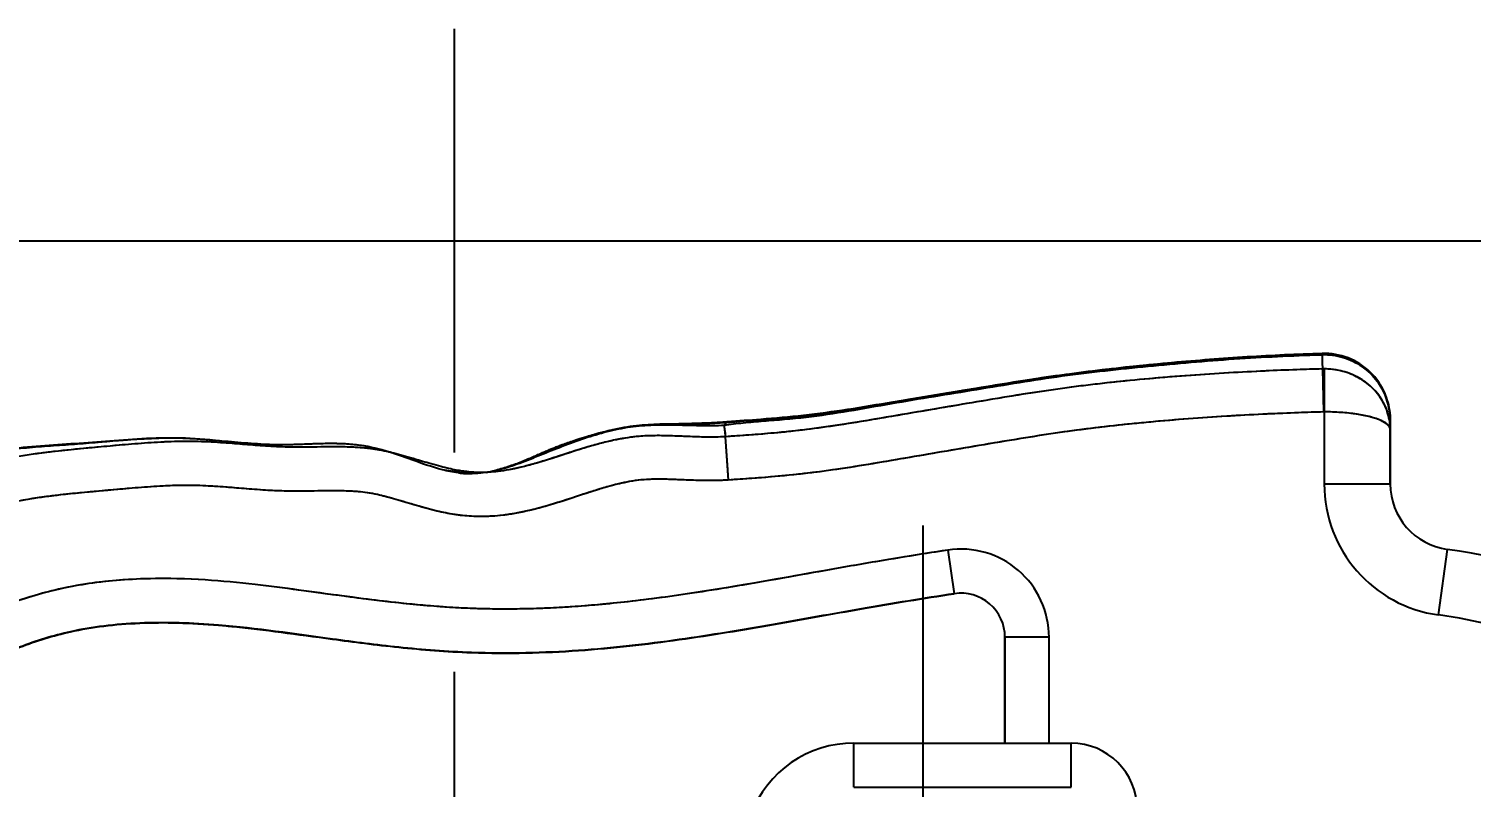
# Model space of a CAD drawing. Header units: millimetres. Extents: x 23075 to 24509, y -21593 to -20579.
# Drawn here: x 23803.21 to 23809.8, y -20847.38 to -20843.92 of the extents above; entities that cross this region are included whole.
import ezdxf

# ---------------------------------------------------------------- set-up
doc = ezdxf.new("R2010")
doc.units = ezdxf.units.MM
doc.header["$LTSCALE"] = 8
doc.linetypes.add('CENTER', pattern=[2, 1.25, -0.25, 0.25, -0.25])
doc.linetypes.add('CENTER2', pattern=[1.125, 0.75, -0.125, 0.125, -0.125])
doc.layers.get('DEFPOINTS').update_dxf_attribs({"color": 6})
for name, color, linetype in [('Cav-cor', 30, 'Continuous'), ('CL', 1, 'Continuous'), ('PIN', 5, 'Continuous'), ('PRODUCT', 1, 'Continuous')]:
    doc.layers.add(name, color=color, linetype=linetype)
doc.layers.add('dim', color=3, linetype='Continuous', lineweight=15)
doc.styles.get("Standard").update_dxf_attribs({"font": 'txt.shx', "width": 0.8, "bigfont": 'chineset.shx'})
doc.dimstyles.new('ISO-25', dxfattribs={"dimtxt": 5, "dimasz": 4, "dimexe": 0.3, "dimexo": 0.3, "dimtad": 0, "dimzin": 1, "dimdsep": 46, "dimtxsty": 'Standard', "dimcen": 0, "dimclrd": 3, "dimclre": 3, "dimclrt": 3, "dimazin": 0, "dimtfac": 1, "dimtofl": 0, "dimtmove": 0, "dimatfit": 0, "dimfxl": 0, "dimarcsym": 0})

# ---------------------------------------------------------------- blocks, each defined once
blk = doc.blocks.new('*D28255')
at = {"layer": 'DEFPOINTS', "color": 0}
for p in [(23757.15648846595, -20844.88509568168), (23853.68200618255, -20996.88509568169), (23904.15648846595, -20996.88509568169)]:
    blk.add_point(p, dxfattribs=at)
at = {"layer": 'dim', "color": 3, "lineweight": -2}
for p, q in [((23757.45648846595, -20844.88509568168), (23904.45648846595, -20844.88509568168)), ((23904.15648846595, -20848.88509568168), (23904.15648846595, -20911.59342901501)), ((23904.15648846595, -20992.88509568169), (23904.15648846595, -20930.17676234835)), ((23853.98200618255, -20996.88509568169), (23904.45648846595, -20996.88509568169))]:
    blk.add_line(p, q, dxfattribs=at)
at = {"layer": 'dim', "color": 3}
for points in [[(23904.82315513262, -20848.88509568168), (23903.48982179928, -20848.88509568168), (23904.15648846595, -20844.88509568168)], [(23903.48982179928, -20992.88509568169), (23904.82315513262, -20992.88509568169), (23904.15648846595, -20996.88509568169)]]:
    blk.add_solid(points, dxfattribs=at)
at = {"layer": 'dim', "color": 3, "insert": (23904.15648846595, -20920.88509568168), "char_height": 5, "attachment_point": 5, "rotation": 90}
blk.add_mtext('152.00', dxfattribs=at)

msp = doc.modelspace()

# ---------------------------------------------------------------- linework, layer by layer
at = {"layer": 'Cav-cor', "color": 241}
for p, q in [((23809.12623846595, -20845.66602797629), (23809.12623846595, -20845.99437940308)), ((23809.42773846595, -20845.99437940308), (23809.42773846595, -20845.70115986538)), ((23806.39261334275, -20845.77918682729), (23806.40132923505, -20845.90802964339)), ((23804.98028013295, -20845.89130578958), (23804.90495041025, -20845.86471461129)), ((23805.22118708605, -20845.94780350569), (23805.11119004195, -20845.93228844468)), ((23806.40132923505, -20845.90802964339), (23806.40598737435, -20845.97685524238)), ((23805.23750353215, -20845.94769932219), (23805.22118708605, -20845.94780350569)), ((23809.12623846595, -20845.99437940308), (23809.42773846595, -20845.99437940259)), ((23807.40748429595, -20846.29653938679), (23807.43773638095, -20846.49524975728)), ((23809.64806538905, -20846.59189085199), (23809.68865192735, -20846.29313512749)), ((23807.86998846595, -20846.69396012778), (23807.66898846595, -20846.69396012778)), ((23807.66898846595, -20846.69396012778), (23807.66898846595, -20847.17659568169)), ((23807.86998846595, -20847.17659568169), (23807.86998846595, -20846.69396012778)), ((23806.97966292755, -20847.17659568169), (23807.97048846595, -20847.17659568169)), ((23806.97966292755, -20847.37759568169), (23806.97966292755, -20847.17659568169)), ((23807.97048846595, -20847.37759568169), (23807.97048846565, -20847.17659568169)), ((23806.97966292755, -20847.37759568169), (23807.97048846595, -20847.37759568169))]:
    msp.add_line(p, q, dxfattribs=at)
for centre, radius, start, end in [((23809.12622215465, -20845.70116581178), 0.3015178823, 0.03988440089679556, 91.84687823456467), ((23809.12649072595, -20845.70611398548), 0.3012694746, 0.06078011266391748, 91.88556866938212), ((23803.93654010005, -20847.77432304119), 1.9735854736, 87.23156885426255, 90.79798851676058), ((23805.93335210175, -20872.13342813679), 26.4162284149, 94.91929152670353, 95.2793336845027), ((23804.60318267175, -20846.72191136458), 0.9114806862, 86.53951877279272, 87.60736150286195), ((23804.62500626055, -20846.56783400349), 0.7556540291, 76.1635707137915, 77.02991738899625), ((23805.21277643075, -20845.40524827459), 0.5437322928, 279.3497081455288, 282.4046342501169), ((23805.23519047575, -20845.46162616399), 0.4861357105, 262.7689075445103, 266.4993432869037), ((23805.23159694875, -20845.52053658368), 0.4271157912, 266.4979686584945, 270.7922526282492), ((23809.72923846595, -20845.99437940308), 0.6029985631, 180, 262.2636199602435), ((23809.72923846595, -20845.99437940308), 0.3015, 180, 262.2636199603054), ((23807.46798846595, -20846.69396012778), 0.402, 0, 98.65164811312036), ((23809.37748846595, -20848.58359568168), 2.3115, 272.4919063689907, 82.2636199600616), ((23807.46798846595, -20846.69396012778), 0.201, 0, 98.65636040695563), ((23809.37748846595, -20848.58359568168), 2.0099999509, 272.4919063689341, 82.26361996003702), ((23806.97966292755, -20847.67909568169), 0.5025, 90, 159.3326835065014), ((23807.97048846595, -20847.47809568169), 0.3015, 0, 90)]:
    msp.add_arc(centre, radius, start, end, dxfattribs=at)
for points, knots in [([(23809.11650476095, -20845.39980712449), (23809.00222692945, -20845.40350389739), (23808.77372757235, -20845.41355037238), (23808.43173213995, -20845.44051077888), (23808.09042289615, -20845.47508734449), (23807.80723109775, -20845.51447742929), (23807.58158202605, -20845.55155184669), (23807.41235701305, -20845.57944461529), (23807.24316197955, -20845.60753104799), (23807.07424182015, -20845.63721333359), (23806.90527646215, -20845.66664297869), (23806.67847129135, -20845.69681337469), (23806.50698913935, -20845.70501580479), (23806.39318711055, -20845.71608080748)], [0, 0, 0, 0, 0.125000187, 0.2499994095, 0.375000955, 0.49999792, 0.5624990952000001, 0.6249999361, 0.6875008965, 0.7500016454999999, 0.812502385, 0.8749986314, 1, 1, 1, 1]), ([(23809.11649075075, -20845.39980772539), (23809.11640458715, -20845.39997849048), (23809.11627110945, -20845.40175845069), (23809.11644335225, -20845.40345424409), (23809.11657726145, -20845.40498949178)], [0, 0, 0, 0, 0.1104118512, 1, 1, 1, 1]), ([(23809.11657732585, -20845.40498948979), (23809.11718699145, -20845.41266460229), (23809.11620663575, -20845.43439954149), (23809.11754062235, -20845.45605343168), (23809.11802440725, -20845.47003356229)], [0, 0, 0, 0, 0.3550057197, 1, 1, 1, 1]), ([(23809.11802440725, -20845.47003356229), (23808.88931888995, -20845.47618096838), (23808.54636982535, -20845.49354114419), (23808.14765845035, -20845.53100639598), (23807.92062414845, -20845.55964349889), (23807.69438322915, -20845.59395401939), (23807.41237809415, -20845.64183481969), (23807.07422583755, -20845.70022135009), (23806.73519920035, -20845.75501718929), (23806.50680433105, -20845.77174589008), (23806.39265053215, -20845.77918592068)], [0, 0, 0, 0, 0.2499851457, 0.3749857872, 0.4374888984, 0.499992636, 0.6250001123, 0.750008322, 0.8750053123999999, 1, 1, 1, 1]), ([(23809.11744532435, -20845.47004928789), (23809.11836858305, -20845.47854073609), (23809.11940834145, -20845.50204116479), (23809.12241960055, -20845.56735080099), (23809.12439634225, -20845.62418372989), (23809.12613763705, -20845.66604288539)], [0, 0, 0, 0, 0.1306082322, 0.3593767788, 1, 1, 1, 1]), ([(23809.41721218925, -20845.67441438818), (23809.40857941805, -20845.64494851369), (23809.37992592065, -20845.58773647249), (23809.30977561765, -20845.52052699649), (23809.21920815705, -20845.47781350659), (23809.15177058275, -20845.46926629648), (23809.11802641135, -20845.47009292139)], [0, 0, 0, 0, 0.2376449842, 0.4836003642, 0.7387498537999999, 1, 1, 1, 1]), ([(23809.12623846595, -20845.66602797629), (23808.89795023245, -20845.67236670458), (23808.55563605885, -20845.69023885499), (23808.15772773505, -20845.72859307479), (23807.93119414785, -20845.75790925918), (23807.70546255825, -20845.79282716849), (23807.48035355665, -20845.83148310659), (23807.25518348815, -20845.86980540779), (23807.03015743395, -20845.90872753449), (23806.74790183125, -20845.95293059859), (23806.51992223675, -20845.96919509298), (23806.40598737425, -20845.97685524238)], [0, 0, 0, 0, 0.2499853073, 0.3749879421, 0.4374910125, 0.4999945246, 0.6250014993, 0.6875050012, 0.7500085786, 0.8750030014, 1, 1, 1, 1]), ([(23809.38613730005, -20845.70595902939), (23809.37096915435, -20845.69897817519), (23809.33481001665, -20845.68737660058), (23809.24829722665, -20845.67038013159), (23809.17659892475, -20845.66606669468), (23809.12623846595, -20845.66607571019)], [0, 0, 0, 0, 0.1895032539, 0.4284475365, 1, 1, 1, 1]), ([(23806.38671332555, -20845.72637221669), (23806.38611485685, -20845.73362759119), (23806.39042683775, -20845.75120573008), (23806.39169300695, -20845.76879459029), (23806.39265054485, -20845.77918605849)], [0, 0, 0, 0, 0.4109402701, 1, 1, 1, 1]), ([(23809.42773846595, -20845.74747458098), (23809.42772536485, -20845.74370513039), (23809.42486503355, -20845.73289457858), (23809.40962644955, -20845.71807979319), (23809.39498766165, -20845.71003224208), (23809.38613730005, -20845.70595902939)], [0, 0, 0, 0, 0.1841648969, 0.5240021846, 1, 1, 1, 1]), ([(23803.58273250015, -20845.79925465898), (23803.53003443645, -20845.80337203338), (23803.42460875495, -20845.81124972699), (23803.26637208735, -20845.82157096599), (23803.10837085965, -20845.83588915119), (23802.95183661665, -20845.86248966429), (23802.79776494145, -20845.90010259689), (23802.64361997795, -20845.93746575799), (23802.48855681405, -20845.97035551379), (23802.38654448125, -20845.99984076678), (23802.33754662465, -20846.01975389999)], [0, 0, 0, 0, 0.1249913423, 0.2499777559, 0.3749921334, 0.4999524099, 0.6249711314999999, 0.749950178, 0.8749352212, 1, 1, 1, 1]), ([(23804.64123451455, -20845.81122530529), (23804.58174700465, -20845.80873807339), (23804.46267432005, -20845.81531404279), (23804.28387668475, -20845.81831392919), (23804.10599011535, -20845.80024314169), (23803.98740547265, -20845.78896752078), (23803.92791625825, -20845.78654707559)], [0, 0, 0, 0, 0.2500037332, 0.4999955576, 0.7500006734, 1, 1, 1, 1]), ([(23806.22200558325, -20845.77845321249), (23806.15218308115, -20845.77551475989), (23806.04698535145, -20845.76986527709), (23805.90805308605, -20845.78845120519), (23805.77209814525, -20845.82148477849), (23805.60678645595, -20845.87743967058), (23805.47259366575, -20845.91789739349), (23805.40390824485, -20845.93028590789)], [0, 0, 0, 0, 0.2501073006, 0.375154901, 0.5001968667, 0.7502169236, 1, 1, 1, 1]), ([(23803.50275719565, -20845.82925865609), (23803.45147476775, -20845.83393320539), (23803.34896270555, -20845.84372908099), (23803.19567086545, -20845.86325168809), (23803.04394576765, -20845.89273132589), (23802.89387862715, -20845.92942599349), (23802.74409749375, -20845.96726365509), (23802.59371952605, -20846.00252272369), (23802.44561251815, -20846.04694565539), (23802.35210667425, -20846.09174708679), (23802.30844623565, -20846.11896604788)], [0, 0, 0, 0, 0.1250313067, 0.2500352167, 0.3750295243, 0.5000601842, 0.6251028876, 0.7501251401000001, 0.8750779674, 1, 1, 1, 1]), ([(23804.81359690585, -20846.04532667349), (23804.78534198545, -20846.03880589348), (23804.72792299805, -20846.02928963089), (23804.61184961975, -20846.02437448929), (23804.49583007885, -20846.02816964648), (23804.37975205355, -20846.02770133678), (23804.26379184925, -20846.02211335608), (23804.11933948545, -20846.00913978428), (23803.94542479435, -20845.99813266918), (23803.77130719905, -20846.00624496429), (23803.59795640415, -20846.02181067989), (23803.42454999795, -20846.03709869628), (23803.25145897745, -20846.05625433299), (23803.08014374555, -20846.08810130199), (23802.91126066175, -20846.13031029688), (23802.74208523125, -20846.17165320209), (23802.57310179515, -20846.21176102019), (23802.43599506305, -20846.26459418019), (23802.34291617815, -20846.33476895059), (23802.28100087285, -20846.39615613339), (23802.22624051615, -20846.46405029999), (23802.19501926325, -20846.51304722829), (23802.17998387985, -20846.53785620458)], [0, 0, 0, 0, 0.0312387992, 0.0624900205, 0.125002469, 0.1562589292, 0.1875151624, 0.2500286255, 0.3125298876, 0.3750319472, 0.4375450654, 0.5000590940999999, 0.5625688975, 0.6250714727000001, 0.6875841937999999, 0.7500978005, 0.8126069639, 0.8749959808, 0.9062471349, 0.9374954940000001, 0.9687484426999999, 1, 1, 1, 1]), ([(23806.40598737425, -20845.97685524238), (23806.34572710835, -20845.98093596968), (23806.25488819365, -20845.97883044918), (23806.13427742915, -20845.97326710209), (23806.04355734725, -20845.97196880529), (23805.95325095545, -20845.98229502489), (23805.83568427355, -20846.01106582989), (23805.63608374475, -20846.07858152889), (23805.40190995035, -20846.14958408439), (23805.15816589435, -20846.14130168179), (23805.04109791455, -20846.11001620709), (23804.98313718995, -20846.09311456249)], [0, 0, 0, 0, 0.1250930972, 0.1876604667, 0.250224352, 0.312754918, 0.375309197, 0.5004326069, 0.750077652, 0.8749556195, 1, 1, 1, 1]), ([(23807.40751738255, -20846.29653704419), (23807.27620661715, -20846.31652649269), (23807.01394233385, -20846.35907144639), (23806.49146903275, -20846.45446837219), (23805.96650496615, -20846.54048370699), (23805.50189940185, -20846.56759001738), (23805.23620926955, -20846.56444906399), (23804.97101026585, -20846.54748619759), (23804.64135370795, -20846.50649777479), (23804.37840480065, -20846.46878444399), (23804.24644686845, -20846.45364613329)], [0, 0, 0, 0, 0.1250144936, 0.2500300715, 0.4999914494, 0.6249748316, 0.6874778765999999, 0.7499818869, 0.8749856156, 1, 1, 1, 1]), ([(23804.01855535735, -20846.43273082378), (23803.93525240865, -20846.42744879829), (23803.76815572185, -20846.42306391669), (23803.51771694845, -20846.43940318389), (23803.27122806345, -20846.48861272759), (23803.03430561225, -20846.57261746419), (23802.81125459105, -20846.68849237969), (23802.53682406325, -20846.87937378729), (23802.30065172655, -20847.12170019299), (23802.12260060785, -20847.40490694729), (23802.04217652645, -20847.59913474079), (23802.00500309545, -20847.76233117989), (23801.98761024645, -20847.92875269169), (23801.99467956085, -20848.13825838609), (23802.03319147205, -20848.38604637048), (23802.10803890105, -20848.71135172989), (23802.21586156555, -20849.02940753848), (23802.37331914085, -20849.32467990209), (23802.56720832195, -20849.59742196829), (23802.86479499635, -20849.89436363359), (23803.27898618115, -20850.17964914599), (23803.73190964205, -20850.39710114619), (23804.20623387885, -20850.56039965408), (23804.85384681515, -20850.72517821009), (23805.34968875085, -20850.80299809679), (23805.68117077825, -20850.84242618989)], [0, 0, 0, 0, 0.0312527973, 0.0625129791, 0.09377644369999999, 0.1250438906, 0.1563194193, 0.1875896768, 0.2499812255, 0.2812321076, 0.3124854046, 0.3281155387, 0.3437587092, 0.3750155948, 0.4062680498, 0.4375260032, 0.499981397, 0.5312442871999999, 0.5625118285, 0.6249798792, 0.6874726757999999, 0.7499836405, 0.8124973297, 0.8750121317, 1, 1, 1, 1]), ([(23804.14908716755, -20846.64525343919), (23804.28702616595, -20846.65922452358), (23804.52275872335, -20846.69277822429), (23804.89591523295, -20846.74150549389), (23805.20112927875, -20846.76618954409), (23805.48419007295, -20846.76768796509), (23805.80427202575, -20846.75206387489), (23806.18706120135, -20846.70789029589), (23806.61777865415, -20846.63573764728), (23807.02902906045, -20846.56033031389), (23807.29722418025, -20846.51664163039), (23807.43773638095, -20846.49524975728)], [0, 0, 0, 0, 0.1544253574, 0.2447511206, 0.3350768837, 0.4003142969, 0.4655517101, 0.5960265365999999, 0.726501363, 0.8569761894, 1, 1, 1, 1]), ([(23807.46236859475, -20850.75883520349), (23807.32732640555, -20850.75505800689), (23806.72458959875, -20850.73484379928), (23805.72064233415, -20850.66610513738), (23804.63614809775, -20850.48247872459), (23803.80779395215, -20850.22180804869), (23803.25648945775, -20849.93876920479), (23802.89298273975, -20849.64458490479), (23802.67831175615, -20849.40656107879), (23802.51836159655, -20849.18234262579), (23802.40088734785, -20848.94057752809), (23802.31036259615, -20848.67303958438), (23802.25506304065, -20848.45959585589), (23802.21404637635, -20848.25122587868), (23802.19283444375, -20848.06894710828), (23802.19091707215, -20847.90672127758), (23802.20677242985, -20847.76891885908), (23802.24518707355, -20847.63173430318), (23802.33983351315, -20847.42232666069), (23802.55539361355, -20847.12682821179), (23802.86693684305, -20846.87950583009), (23803.17096566385, -20846.73328071299), (23803.37320549205, -20846.67135667039), (23803.55309482095, -20846.64080806859), (23803.77294884375, -20846.62304831008), (23803.97265168125, -20846.62854905049), (23804.12566088885, -20846.64288071998), (23804.14908716755, -20846.64525343919)], [0, 0, 0, 0, 0.0350138302, 0.1569169387, 0.266617554, 0.3367991265, 0.4069806989, 0.4619910365, 0.4894962053, 0.5170013740999999, 0.563047254, 0.5860701939999999, 0.609093134, 0.630426017, 0.6517589, 0.6730917829999999, 0.694424666, 0.7185913891, 0.7427581122, 0.7910915584999999, 0.8532845598000001, 0.8843810604000001, 0.915477561, 0.9348816749, 0.9542857887, 0.9930940165000001, 1, 1, 1, 1])]:
    msp.add_open_spline(points, degree=3, knots=knots, dxfattribs=at)
for points in [[(23805.98681963825, -20845.72950833768), (23805.90992880795, -20845.73847308239), (23805.83389459675, -20845.75658519889), (23805.76021173995, -20845.78032131169)], [(23806.20086565935, -20845.72201156729), (23806.12947369135, -20845.72175709549), (23806.05773171995, -20845.72124065859), (23805.98681963825, -20845.72950833768)], [(23806.39318711055, -20845.71608080748), (23806.32932898785, -20845.72206203778), (23806.26500287695, -20845.72224018009), (23806.20086565935, -20845.72201156729)], [(23803.74988068785, -20845.78775988679), (23803.69409671795, -20845.79042623649), (23803.63841047145, -20845.79490446018), (23803.58273250015, -20845.79925465898)], [(23803.78595833595, -20845.80574538519), (23803.74663505065, -20845.80812653739), (23803.70735178025, -20845.81117486178), (23803.66809742255, -20845.81450443339)], [(23803.92791625825, -20845.78654707559), (23803.86861875265, -20845.78413443049), (23803.80915957845, -20845.78492648759), (23803.74988068785, -20845.78775988679)], [(23803.90905382365, -20845.80092897858), (23803.86799473795, -20845.80151209359), (23803.82694648535, -20845.80326342018), (23803.78595833595, -20845.80574538519)], [(23805.76021173995, -20845.78032131169), (23805.66893060845, -20845.80972651299), (23805.58053235635, -20845.84747441229), (23805.49150219395, -20845.88311906139)], [(23806.39265054485, -20845.77918605849), (23806.33588835255, -20845.78287872069), (23806.27883745605, -20845.78084495959), (23806.22200558325, -20845.77845321249)], [(23804.81270680865, -20845.84009162768), (23804.73589725905, -20845.82653754649), (23804.65716395735, -20845.82482531149), (23804.57917094065, -20845.82553901189)], [(23804.79460695085, -20845.83145867968), (23804.74985378485, -20845.82115029529), (23804.70404093765, -20845.81486591569), (23804.65819971785, -20845.81209261009)], [(23804.95699423465, -20845.88299398338), (23804.90718989475, -20845.86489216749), (23804.85717559215, -20845.84678130568), (23804.80572157695, -20845.83410722459)], [(23805.10093692785, -20845.92987947048), (23805.05200030365, -20845.91756593178), (23805.00442082515, -20845.90023158589), (23804.95699423465, -20845.88299398338)], [(23805.17399979515, -20845.94389541409), (23805.14939642045, -20845.94079174528), (23805.12498566675, -20845.93593066588), (23805.10093692785, -20845.92987947048)], [(23805.39174868235, -20845.91950404189), (23805.37127453435, -20845.92595176578), (23805.35054547735, -20845.93169087019), (23805.32957791485, -20845.93628708629)], [(23805.49150219395, -20845.88311906139), (23805.45864381985, -20845.89627443689), (23805.42550822215, -20845.90887247909), (23805.39174868235, -20845.91950404189)], [(23805.30111113955, -20845.94175716129), (23805.28009908885, -20845.94520123639), (23805.25879283265, -20845.94730034149), (23805.23750266865, -20845.94761154388)], [(23804.98313718995, -20846.09311456249), (23804.92676937695, -20846.07667741909), (23804.87080858925, -20846.05853020749), (23804.81359690585, -20846.04532667349)], [(23804.24644686845, -20846.45364613329), (23804.17066085045, -20846.44495190579), (23804.09468556195, -20846.43755804409), (23804.01855535735, -20846.43273082378)]]:
    msp.add_open_spline(points, degree=3, dxfattribs=at)
at = {"layer": 'CL', "color": 6, "linetype": 'CENTER', "ltscale": 0.5}
msp.add_line((23805.15648846596, -20853.85137548692), (23805.15648846596, -20843.91881587645), dxfattribs=at)
at = {"layer": 'PIN', "color": 211, "linetype": 'CENTER2'}
msp.add_line((23807.29592835587, -20850.9835231431), (23807.29592835587, -20846.1835231431), dxfattribs=at)
at = {"layer": 'PRODUCT'}
for p, q in [((23809.11802440126, -20845.47003371896), (23809.12350050376, -20845.66611565628)), ((23809.12623846566, -20845.46992801627), (23809.12623846596, -20845.99437940306)), ((23806.4023645838, -20845.71025266459), (23806.38671332565, -20845.72637221667)), ((23806.40239594302, -20845.71025010606), (23806.4023645838, -20845.71025266459)), ((23809.42773846595, -20845.7011609529), (23809.42773846595, -20845.99437940306)), ((23803.70571095922, -20845.78974998666), (23803.8406115223, -20845.78425371221)), ((23806.39261334276, -20845.77918682723), (23806.40598737444, -20845.97685524237)), ((23804.75165053278, -20845.82187057196), (23804.83838489844, -20845.84304577674)), ((23809.12623846596, -20845.99437940306), (23809.42773846595, -20845.99437940255)), ((23807.40748429599, -20846.29653938675), (23807.43773638097, -20846.49524975726)), ((23809.648065389, -20846.59189085193), (23809.68865192738, -20846.29313512744)), ((23807.86998846596, -20846.69396012777), (23807.66898846596, -20846.69396012777)), ((23807.66898846596, -20847.17659568168), (23807.66898846596, -20846.69396012777)), ((23807.86998846596, -20847.17659568168), (23807.86998846596, -20846.69396012777)), ((23806.97966292757, -20847.17659568168), (23807.97048846595, -20847.17659568168)), ((23806.97966292757, -20847.37759568168), (23806.97966292757, -20847.17659568168)), ((23807.97048846595, -20847.37759568168), (23807.97048846575, -20847.17659568168)), ((23806.97966292757, -20847.37759568168), (23807.97048846595, -20847.37759568168))]:
    msp.add_line(p, q, dxfattribs=at)
for centre, radius, start, end in [((23809.12623846596, -20845.70105621913), 0.3014999999999999, 0, 91.8316261008757), ((23809.72923846596, -20845.99437940306), 0.6029985631515, 180, 262.2636199602099), ((23809.72923846596, -20845.99437940306), 0.3014999999999999, 180, 262.2636199603054), ((23807.46798846596, -20846.69396012777), 0.402, 0, 98.65164811312036), ((23809.37748846596, -20848.58359568168), 2.3115, 272.4919063689907, 82.2636199600616), ((23807.46798846596, -20846.69396012777), 0.201, 0, 98.65636040695563), ((23809.37748846596, -20848.58359568168), 2.0099999508555, 272.4919063689883, 82.26361996007499), ((23806.97966292757, -20847.67909568168), 0.5025, 90, 159.3326835065014), ((23807.97048846595, -20847.47809568168), 0.3014999999999999, 0, 90)]:
    msp.add_arc(centre, radius, start, end, dxfattribs=at)
for points, start_tangent, end_tangent in [([(23806.38671332565, -20845.72637221667), (23806.42989652805, -20845.72066547371), (23806.47452799766, -20845.71576723597), (23806.56729737566, -20845.70741864861), (23806.66334473321, -20845.69937119804), (23806.76099334409, -20845.68966962802), (23806.95658857188, -20845.6615453006), (23807.15167500434, -20845.62771459825), (23807.34617705112, -20845.59510151319), (23807.54054437583, -20845.56340149284), (23807.73527395672, -20845.53147585191), (23807.93052677447, -20845.50207791904), (23808.12633679136, -20845.47792368281), (23808.32256589144, -20845.45768776038), (23808.71582288359, -20845.42441390913), (23809.11001903849, -20845.40519248978), (23809.11657732588, -20845.40498948973)], (0.9895354133688491, 0.1442902134205254), (0.9995294062875134, 0.03067516856564763)), ([(23806.40236473104, -20845.71025460293), (23806.55422776512, -20845.69843582002), (23806.74961139709, -20845.68061729213), (23806.95148709921, -20845.65384367937), (23807.15835512025, -20845.61984181014), (23807.37604425145, -20845.58326566688), (23807.60101370818, -20845.54656359029), (23807.82978303303, -20845.51119696413), (23808.06785360363, -20845.47910822174), (23808.31576874891, -20845.4516968796), (23808.57582878383, -20845.4287389807), (23808.85190640694, -20845.41081694022), (23809.11660074279, -20845.39971279331)], (0.9971269771543871, 0.07574821074424314), (0.9994872650722081, 0.03201885317243357)), ([(23809.11675248562, -20845.39983984772), (23809.11635633242, -20845.40086378172), (23809.11657726147, -20845.40498949174)], (-0.6166524351831713, -0.787235526499322), (0.08689322709412046, -0.9962176303826236)), ([(23809.11657732367, -20845.40498941908), (23809.21202525922, -20845.41727475847), (23809.29873265289, -20845.45895656042), (23809.3678651175, -20845.52578803572), (23809.41237888131, -20845.61095996054), (23809.42773846595, -20845.70579441776)], (0.9994883416287706, 0.03198523015659106), (-1.467462073575782e-07, -0.9999999999999893)), ([(23809.11657732588, -20845.40498948973), (23809.11668866149, -20845.40710966587), (23809.1167389936, -20845.40980428252), (23809.11674706124, -20845.41317387698), (23809.11673596433, -20845.41735576961), (23809.11673693023, -20845.42254463265), (23809.11679532697, -20845.42899855753), (23809.11695734553, -20845.4368856505), (23809.11722465292, -20845.44630891239), (23809.11758653472, -20845.45734124201), (23809.11802440729, -20845.47003356218)], (0.07918466652201595, -0.9968599643820576), (0.03459235771269837, -0.9994015052959829)), ([(23809.11802440729, -20845.47003356218), (23809.00123074972, -20845.47365322183), (23808.85653981603, -20845.47950847706), (23808.69156351129, -20845.48808580795), (23808.51355367251, -20845.49971866486), (23808.32975280593, -20845.51455525524), (23808.14707634009, -20845.5325056121), (23807.97190459126, -20845.55342684242), (23807.80791838167, -20845.57684182306), (23807.63622635568, -20845.60435433201), (23807.44551966578, -20845.63638585754), (23807.245024058, -20845.67045109855), (23807.05610732475, -20845.70264560221), (23806.89071297047, -20845.72915046992), (23806.74515493453, -20845.74882382441), (23806.61540116218, -20845.76238862136), (23806.49891807091, -20845.77191329339), (23806.39265053219, -20845.77918592071)], (-0.9996395088835961, -0.02684869231382866), (-0.997882819979187, -0.06503750910348179)), ([(23809.12623846596, -20845.46992037707), (23809.12213110895, -20845.46994880822), (23809.11802433624, -20845.47003090486)], (-0.9999999997169122, 2.37944420474014e-05), (-0.9996367339449098, -0.02695181158945762)), ([(23809.42773846595, -20845.74747458096), (23809.41721218932, -20845.67441438811), (23809.38614244096, -20845.60634838709), (23809.33726546512, -20845.54886777329), (23809.27424844943, -20845.50546523084), (23809.20245328817, -20845.4788837786), (23809.12623846596, -20845.46992037707)], (-0.001072734081839934, 0.9999994246206294), (-0.9999995331318706, 0.0009663001815145641)), ([(23809.12350050376, -20845.66611565628), (23809.00832706417, -20845.6698039498), (23808.86574371708, -20845.67571798798), (23808.70330878861, -20845.68437292668), (23808.52820092018, -20845.69612146592), (23808.34759066611, -20845.71102659097), (23808.16860794249, -20845.72887491772), (23807.9978483946, -20845.74946011051), (23807.83802146766, -20845.77242563023), (23807.66877024639, -20845.79968410513), (23807.47871947154, -20845.83174366905), (23807.27849329461, -20845.86588157287), (23807.08905256914, -20845.8982463184), (23806.92003373773, -20845.92533010069), (23806.76834995454, -20845.94572750843), (23806.63324909004, -20845.95971238553), (23806.51338872743, -20845.96942367159), (23806.40598737424, -20845.97685524237)], (-0.9996096874347837, -0.02793694304203115), (-0.997747514903093, -0.06708126791215271)), ([(23809.12623846596, -20845.66607571015), (23809.12487086155, -20845.66608788411), (23809.12350050376, -20845.66611565628)], (-0.9999999997249938, 2.345234351054898e-05), (-0.9996149069586705, -0.02774955469928071)), ([(23809.41579218442, -20845.72452002921), (23809.38613730008, -20845.70595902942), (23809.33726039671, -20845.68915151656), (23809.27421832114, -20845.6764403846), (23809.20239705029, -20845.66868420986), (23809.12623846596, -20845.66607571015)], (-0.7113140236523201, 0.70287435559675), (-0.9999999999976721, -2.157757728362139e-06)), ([(23805.31240934613, -20845.93951952966), (23805.31357330748, -20845.93929869035), (23805.32716942616, -20845.93652258368), (23805.3408199673, -20845.93338201235), (23805.35453378776, -20845.92988695711), (23805.368318918, -20845.92604829087), (23805.38218231302, -20845.92187808317), (23805.39613012723, -20845.91738975789), (23805.41016797175, -20845.91259821668), (23805.42430116474, -20845.90751993108), (23805.43853498567, -20845.90217300958), (23805.45287654984, -20845.89657660628), (23805.46729066757, -20845.89076901398), (23805.48142887551, -20845.88492264748), (23805.49498587346, -20845.87920222828), (23805.5079160099, -20845.87366469597), (23805.52020970014, -20845.86834648642), (23805.53188006596, -20845.86326868503), (23805.54295143017, -20845.85844228921), (23805.55345122556, -20845.85387234617), (23805.56340519902, -20845.84956068), (23805.57283514296, -20845.84550740414), (23805.58176110694, -20845.84171038721), (23805.59019168331, -20845.83816966538), (23805.59840154992, -20845.83477230047), (23805.60662819459, -20845.83142348489), (23805.61516832892, -20845.828010767), (23805.6252647156, -20845.82406574774), (23805.63580868517, -20845.82005258596), (23805.64496096409, -20845.81665582344), (23805.65192337988, -20845.81412248718), (23805.65845474081, -20845.81178212127), (23805.66482769314, -20845.8095290782), (23805.67113782654, -20845.80732519852), (23805.67758928032, -20845.80509719372), (23805.68427899609, -20845.80281161991), (23805.69130148012, -20845.80043747253), (23805.69874181089, -20845.79794849938), (23805.70667537677, -20845.79532326401), (23805.71517502669, -20845.79254289502), (23805.72431183484, -20845.7895911459), (23805.73415479489, -20845.78645491607), (23805.7447698276, -20845.78312508354), (23805.75621855454, -20845.77959747847), (23805.76855750495, -20845.77587376895), (23805.78183655287, -20845.77196259899), (23805.79602032369, -20845.76790233276), (23805.81104237939, -20845.76374282881), (23805.8268972207, -20845.75951989278), (23805.84358179141, -20845.75527324277), (23805.86110059614, -20845.75104578916), (23805.87947031387, -20845.74688352367), (23805.89872119108, -20845.74283666575), (23805.91888823664, -20845.73896305898), (23805.93997607375, -20845.73533492244), (23805.96196716999, -20845.73203450676), (23805.98461918368, -20845.72917293197), (23806.00756192959, -20845.72682220833), (23806.03056944695, -20845.72495561641), (23806.05338889836, -20845.72351936056), (23806.07555067576, -20845.72245032115), (23806.09682020683, -20845.72165949168), (23806.11725428129, -20845.72105403576), (23806.1378395176, -20845.72053961173), (23806.15918170353, -20845.72005730228), (23806.18198854148, -20845.71955474098), (23806.20681702236, -20845.71898232856), (23806.23392558463, -20845.7182888265), (23806.26337100104, -20845.71741456202), (23806.29517196389, -20845.71628210923), (23806.32893499145, -20845.71480645778), (23806.36369697011, -20845.7129165594), (23806.39841770399, -20845.71055617821)], (0.9826805133801071, 0.1853078752320284), (0.9971299745332243, 0.07570874379734228)), ([(23805.32319426695, -20845.93802069578), (23805.37225371048, -20845.92625725268), (23805.46563348327, -20845.89503253081), (23805.56091914127, -20845.85717147474), (23805.65985666687, -20845.81814479295), (23805.76205150268, -20845.78195349373), (23805.86657395609, -20845.75223116053), (23805.97249433454, -20845.73261137666), (23806.07880719656, -20845.72514245696), (23806.18420410589, -20845.7255316423), (23806.28730087735, -20845.72790090478), (23806.33755415345, -20845.72799118122), (23806.38671332565, -20845.72637221667)], (0.9808420089408825, 0.1948049113775467), (0.9984571640806897, 0.05552739410368875)), ([(23806.38671332565, -20845.72637221667), (23806.38674317586, -20845.73082642963), (23806.38733707739, -20845.73621421774), (23806.38827374683, -20845.74242751809), (23806.38933190098, -20845.74935826753), (23806.39024528217, -20845.75620869214), (23806.39109204723, -20845.76350401127), (23806.39188840009, -20845.77118340621), (23806.39265054485, -20845.7791860585)], (-0.06212675459280276, -0.9980682673864376), (0.0919856042353787, -0.995760336935275)), ([(23806.39841770399, -20845.71055617821), (23806.40239594844, -20845.71025017561)], (0.9971299737815106, 0.0757087536978645), (0.9969777151328728, 0.0776880655470069)), ([(23809.42773846595, -20845.74747458096), (23809.41721435017, -20845.72597212235), (23809.41579218442, -20845.72452002921)], (-0.003475562046321223, 0.9999939602159917), (-0.7113140230627979, 0.7028743561933508)), ([(23805.00124796948, -20845.88886115696), (23804.9915147293, -20845.88595676525), (23804.94386674233, -20845.87191795613), (23804.90082226792, -20845.85996247673), (23804.85880639543, -20845.84952144691), (23804.81270680875, -20845.84009162768), (23804.76000517748, -20845.83253573829), (23804.70269979799, -20845.82776239391), (23804.64253685044, -20845.82565376411), (23804.57917094066, -20845.82553901191), (23804.51315512095, -20845.82646676831), (23804.44537914232, -20845.82716818796), (23804.38410296824, -20845.82642437942), (23804.33048266024, -20845.82421435377), (23804.28165362783, -20845.82121403149), (23804.23521786774, -20845.81778538947), (23804.18902509928, -20845.81409186121), (23804.14086483336, -20845.81023057141), (23804.08858334033, -20845.80637729418), (23804.03186317275, -20845.80304093719), (23803.97126604218, -20845.80100477734), (23803.90905382376, -20845.80092897853), (23803.84698649869, -20845.80264361747), (23803.785958336, -20845.80574538515), (23803.72629032391, -20845.8098231418), (23803.66809742259, -20845.81450443331), (23803.61146693467, -20845.81946025675), (23803.55653835305, -20845.82440226304), (23803.5027571957, -20845.829258656), (23803.44882775382, -20845.83428002724), (23803.39310873055, -20845.83980326976), (23803.33383297168, -20845.8462603821), (23803.26916223461, -20845.85425821331), (23803.19728240693, -20845.86469599979), (23803.11811202624, -20845.87861471383), (23803.03397406833, -20845.89620680969), (23802.94674602738, -20845.91661765629), (23802.85481053336, -20845.93938375024), (23802.7530682599, -20845.96463068468), (23802.63757690665, -20845.99276605475), (23802.51938790889, -20846.02563787193), (23802.41037033279, -20846.06569104474), (23802.30844623573, -20846.11896604791), (23802.22171012197, -20846.18204980816), (23802.15437661701, -20846.24487248097), (23802.10063432995, -20846.30581251351), (23802.05165643794, -20846.37242116383), (23802.00572785433, -20846.44747530793), (23801.96137548709, -20846.52338404505), (23801.9179977205, -20846.58665657877), (23801.87579971337, -20846.63268520813), (23801.83429845203, -20846.66530731094), (23801.79339383698, -20846.68863259976)], (-0.9582588623669053, 0.2859019984107915), (-0.8990117280552348, -0.4379245515144598)), ([(23802.11754185006, -20846.19096874749), (23802.16311190576, -20846.13674279805), (23802.22489310963, -20846.08149731731), (23802.29183290574, -20846.04078114107), (23802.35709622256, -20846.01167774847), (23802.42073722266, -20845.98897619764), (23802.48458730385, -20845.96999840656), (23802.55081674827, -20845.95328980007), (23802.62140790928, -20845.93758529912), (23802.69401767479, -20845.92206001028), (23802.76934900955, -20845.90521042258), (23802.84541072595, -20845.88772448467), (23802.92201579761, -20845.87052710014), (23803.00227466888, -20845.85434904561), (23803.08503309765, -20845.84084702307), (23803.16785368126, -20845.83062455492), (23803.24971971697, -20845.82278874419), (23803.33074793091, -20845.81650961483), (23803.40783056762, -20845.81134122787), (23803.47827849884, -20845.80681315403), (23803.53700633462, -20845.80274239782), (23803.58389382673, -20845.79914321865), (23803.63555986118, -20845.79496621223), (23803.70571114645, -20845.78975280126)], (0.6067878478398693, 0.7948638296676103), (0.9977965748784786, 0.06634753319285211)), ([(23802.11757594348, -20846.19096749285), (23802.14249799771, -20846.15999147883), (23802.17796046378, -20846.12180028097), (23802.21706998461, -20846.08783480832), (23802.30775345134, -20846.03443569006), (23802.35811574391, -20846.01384978633), (23802.41082937558, -20845.99637342506), (23802.52032355414, -20845.9678506471), (23802.6302617838, -20845.94306999034), (23802.73604766924, -20845.91753735149), (23802.83859604637, -20845.89197167849), (23802.94019955879, -20845.86839518238), (23803.04315085037, -20845.84883007384), (23803.14914088447, -20845.83463215221), (23803.25745390291, -20845.82449157036), (23803.36677246706, -20845.81643206954), (23803.47577913831, -20845.80847739092), (23803.58348437978, -20845.79938045865), (23803.69021026132, -20845.79081092717), (23803.70571095158, -20845.78974987098)], (0.6078397552826079, 0.7940597155743259), (0.9978090657903727, 0.06615941525243219)), ([(23803.84061146873, -20845.78424783637), (23803.86352981978, -20845.7841901943), (23803.93370531097, -20845.78595590804), (23803.99503054454, -20845.78962764439), (23804.05123341591, -20845.7940024319), (23804.10845018435, -20845.79888771077), (23804.16774892175, -20845.80398919449), (23804.22795904751, -20845.80876256691), (23804.28687191978, -20845.81250608326), (23804.33733010744, -20845.81448138816), (23804.37555107239, -20845.81486312464), (23804.40817856493, -20845.81440170542), (23804.44238592419, -20845.81336764163), (23804.48078405597, -20845.81190226771), (23804.51932565713, -20845.81047959725), (23804.55686540766, -20845.80946871217), (23804.59339573769, -20845.80913304619), (23804.62899998073, -20845.80968803603), (23804.6640287871, -20845.81133301018), (23804.69798610197, -20845.81419572495), (23804.73025717778, -20845.81827066749), (23804.75251540021, -20845.82194495422)], (0.9999584567782784, 0.00911508187586161), (0.9838310463181368, -0.1790990572296797)), ([(23806.39265054485, -20845.7791860585), (23806.30540099509, -20845.78106407265), (23806.22200558324, -20845.7784532125), (23806.14122570641, -20845.7752876026), (23806.06246084472, -20845.77459405652), (23805.98796418447, -20845.77869792096), (23805.92006960489, -20845.78812148013), (23805.85872503775, -20845.80084780539), (23805.79725044741, -20845.81673184898), (23805.73240950787, -20845.83592007921), (23805.66517141369, -20845.85733500673), (23805.59385569743, -20845.88032621887), (23805.5233695538, -20845.90172959373), (23805.45984092386, -20845.91850535995), (23805.40390824493, -20845.93028590785), (23805.35550502982, -20845.9375684906), (23805.31358145723, -20845.94130064493), (23805.27699930808, -20845.942374681), (23805.24455864384, -20845.94148962794), (23805.21484865274, -20845.93907901535), (23805.19801130475, -20845.93701291062)], (-0.9978906191189428, -0.06491773466790947), (-0.9907138669888625, 0.1359633544598477)), ([(23804.75251540021, -20845.82194495422), (23804.75465226387, -20845.8223375435)], (0.983831050175454, -0.1790990360405746), (0.9832430479761065, -0.1822995024860351)), ([(23804.75465226387, -20845.8223375435), (23804.76039387158, -20845.82342831503), (23804.76850523533, -20845.82505900713)], (0.9832430444508866, -0.1822995214995145), (0.9791615269398711, -0.2030829982070881)), ([(23804.76850523533, -20845.82505900713), (23804.78065681082, -20845.82769116936)], (0.9791615283352433, -0.2030829914793229), (0.9754797368470869, -0.2200892614389403)), ([(23804.78065681082, -20845.82769116936), (23804.78779549929, -20845.82933832798)], (0.9754797377114685, -0.2200892576078277), (0.9733100143987645, -0.2294942610852757)), ([(23804.78779549929, -20845.82933832798), (23804.81062888764, -20845.83506491989)], (0.9733100129773194, -0.2294942671137785), (0.9666928533741246, -0.2559393038112615)), ([(23804.81062888764, -20845.83506491989), (23804.82526111087, -20845.83904693621), (23804.83366539271, -20845.84140959011), (23804.83917878653, -20845.84296772392), (23804.84257860314, -20845.84391933892), (23804.84299990668, -20845.84403495312)], (0.9666928529559546, -0.2559393053907059), (0.9643511694036029, -0.264625815199318)), ([(23804.84279795545, -20845.84398638348), (23804.84256602607, -20845.84392391117), (23804.84662189453, -20845.84496816597), (23804.85740024867, -20845.84774037485), (23804.87529543566, -20845.85244220725), (23804.90014791996, -20845.85922597474), (23804.93103550302, -20845.86802676104), (23804.9664093664, -20845.87845338731), (23805.00124811068, -20845.88886121977)], (-0.965731481993878, 0.2595432616846521), (0.9582655769323226, -0.2858794922105516)), ([(23805.19801130475, -20845.93701291062), (23805.18607117933, -20845.93525725773), (23805.15592621358, -20845.92986503445), (23805.12247054306, -20845.92252181853), (23805.08367574823, -20845.91263696797), (23805.03944163632, -20845.90016266044), (23805.00124796948, -20845.88886115696)], (-0.990713866950377, 0.1359633547402778), (-0.9582588623558776, 0.285901998447753)), ([(23805.19801027864, -20845.93702317066), (23805.20792022636, -20845.93828448295), (23805.24048451163, -20845.94110133855), (23805.27042037326, -20845.94179324387), (23805.29841417913, -20845.94076837603), (23805.31991829237, -20845.93882758153), (23805.32395309893, -20845.93828387733)], (0.9907807388095473, -0.1354751918397146), (0.9907340005671218, 0.135816567915208)), ([(23806.40598737424, -20845.97685524237), (23806.30316691144, -20845.97938974193), (23806.21392078235, -20845.97677576647), (23806.13541738006, -20845.9737804489), (23806.06629104163, -20845.97319165387), (23806.007342358, -20845.97648172006), (23805.95541945078, -20845.98384115647), (23805.90501861565, -20845.99448754467), (23805.85163642492, -20846.00852156306), (23805.79230130783, -20846.02636338273), (23805.72753495878, -20846.04729888265), (23805.65505057817, -20846.07098509379), (23805.57917988424, -20846.09430865431), (23805.50687759787, -20846.1136142197), (23805.43991569075, -20846.127861944), (23805.37946692492, -20846.13704606434), (23805.32537550448, -20846.14191258479), (23805.277060837, -20846.14335782453), (23805.23354444463, -20846.14218272054), (23805.19333298613, -20846.13892343258), (23805.15492205537, -20846.133828851), (23805.11653682528, -20846.12696618307), (23805.07595531149, -20846.11806276074), (23805.03128347847, -20846.1066860125), (23804.98313719, -20846.09311456245), (23804.93401239252, -20846.07855593819), (23804.88813347018, -20846.06503190745), (23804.84920862925, -20846.05420428951), (23804.8135969059, -20846.04532667346), (23804.77748918389, -20846.03788740648), (23804.73726520549, -20846.03207244784), (23804.6909533804, -20846.02816423208), (23804.63909559517, -20846.02629830577), (23804.58085516338, -20846.02615994169), (23804.51622886933, -20846.0270573481), (23804.4457573589, -20846.02780861756), (23804.37853366567, -20846.02702860098), (23804.31991685303, -20846.02466110519), (23804.26787831543, -20846.02148577181), (23804.21959907069, -20846.01793237633), (23804.17272827354, -20846.01418546869), (23804.12508713063, -20846.01035644171), (23804.07480176106, -20846.00662815622), (23804.02193577099, -20846.00347658255), (23803.96746654431, -20846.00158825529), (23803.91157319806, -20846.00145128334), (23803.85476440243, -20846.002965247), (23803.7978205113, -20846.00580896163), (23803.74111185478, -20846.00964229514), (23803.68482426471, -20846.01413425962), (23803.62914152435, -20846.01897865047), (23803.57428759785, -20846.02388415677), (23803.52069332709, -20846.02869060656), (23803.46753922692, -20846.03358279993), (23803.41325547621, -20846.03888628121), (23803.3562263668, -20846.04499241549), (23803.29487849109, -20846.05243711771), (23803.2278477668, -20846.06196999485), (23803.1551186723, -20846.07451921961), (23803.07671463427, -20846.09067122354), (23802.99313129636, -20846.11003237558), (23802.90266727822, -20846.1322894316), (23802.79934421463, -20846.15772421009), (23802.68509552901, -20846.18530548998), (23802.57711486578, -20846.21463707627), (23802.48735195141, -20846.24683065584), (23802.41225133481, -20846.28561487957), (23802.34881465966, -20846.33230451914), (23802.29704242344, -20846.38122388829), (23802.25424128777, -20846.43005918184), (23802.2147120911, -20846.48329783255), (23802.17355560405, -20846.54851455626), (23802.12562689698, -20846.6275863751), (23802.07049805222, -20846.70654448944), (23802.01058126706, -20846.77312628465), (23801.94832910451, -20846.82490668297), (23801.88664354367, -20846.86319392456)], (-0.9977149668165687, -0.06756363659701271), (-0.881889830209703, -0.4714555412472115)), ([(23807.40751738259, -20846.2965370442), (23807.11127903607, -20846.34386076017), (23806.85155725431, -20846.38886227209), (23806.62377566658, -20846.42950209265), (23806.42171298541, -20846.46431158239), (23806.24097537732, -20846.49303834974), (23806.07822091503, -20846.51599528203), (23805.93056481457, -20846.53378177916), (23805.79671332757, -20846.54692797613), (23805.67650455287, -20846.55600560386), (23805.56794733772, -20846.56174354784), (23805.46661509652, -20846.56478665367), (23805.36797310233, -20846.56548222724), (23805.26796275521, -20846.56379120047), (23805.16254962809, -20846.55924291418), (23805.04750637399, -20846.55124257469), (23804.91997076759, -20846.53928848893), (23804.77891399239, -20846.52307836395), (23804.6225052816, -20846.50270960473), (23804.44664052858, -20846.47892020823), (23804.24644686852, -20846.45364613326), (23804.0185553574, -20846.4327308238), (23803.7599849748, -20846.42705747769), (23803.46925331241, -20846.45198791934), (23803.16316719642, -20846.52848671707), (23802.85770606017, -20846.66750645074), (23802.5782559481, -20846.86058900808), (23802.35604704939, -20847.07718211552), (23802.19300930172, -20847.29592565323), (23802.08149837127, -20847.50968224064), (23802.01552680694, -20847.71941410314), (23801.99169399694, -20847.94614792099), (23802.00602947624, -20848.19634085053), (23802.05300513327, -20848.46733479853), (23802.1255680483, -20848.74719946023), (23802.2270337332, -20849.02867527431), (23802.37586637923, -20849.31860700775), (23802.58842800807, -20849.6051362558), (23802.87665520181, -20849.8844753036), (23803.25169565933, -20850.14850871989), (23803.71969770662, -20850.38155711735), (23804.28024418366, -20850.5748342452), (23804.93427290731, -20850.72852279737), (23805.68117077832, -20850.84242618981)], (-0.9886105771529982, -0.1504962681969744), (0.9930002435185302, -0.1181123040675252)), ([(23807.43773638097, -20846.49524975726), (23807.01392579751, -20846.5643486211), (23806.61240497407, -20846.63558560727), (23806.18228960843, -20846.70469957023), (23805.72309731988, -20846.75432699967), (23805.48238395686, -20846.76551359316), (23805.23440557718, -20846.76379906025), (23804.90167907575, -20846.73947162091), (23804.59915952084, -20846.70237727503), (23804.07972354907, -20846.6387895332), (23803.71950014553, -20846.62951460408), (23803.55560978611, -20846.64282793033), (23803.40400114577, -20846.66864703599), (23803.17149866229, -20846.73975928699), (23802.94547767779, -20846.84886585322), (23802.54588279012, -20847.16669310272), (23802.32117667082, -20847.47445637648), (23802.25035500382, -20847.62935249072), (23802.2092424783, -20847.77568958878), (23802.19376714358, -20847.91176569906), (23802.19605020389, -20848.07228926487), (23802.21717128369, -20848.2546809132), (23802.25602197129, -20848.45419111557), (23802.31223041841, -20848.67001557339), (23802.3800475964, -20848.87061023046), (23802.55147592787, -20849.22055176693), (23802.68337825918, -20849.40580051439), (23802.84325177651, -20849.58290733525), (23803.23103846472, -20849.8979891569), (23803.82501559009, -20850.20755102339), (23804.51293329504, -20850.42940119097), (23805.68572352651, -20850.64046042441), (23805.7049066836, -20850.64275507307)], (-0.9886088085727842, -0.1505078855485658), (0.9930097681008757, -0.118032200929429))]:
    msp.add_spline(points, degree=3, dxfattribs=dict(at, start_tangent=start_tangent, end_tangent=end_tangent))

# ---------------------------------------------------------------- dimensions: what is measured, and where the dimension line sits
at = {"layer": 'dim'}
dim = msp.add_linear_dim(base=(23904.15648846595, -20996.88509568169), p1=(23757.15648846595, -20844.88509568168), p2=(23853.68200618255, -20996.88509568169), angle=90, dimstyle='ISO-25', dxfattribs=at)
dim.commit()
dim.dimension.update_dxf_attribs({"geometry": '*D28255', "text_midpoint": (23904.15648846595, -20920.88509568168)})

doc.saveas('drawing.dxf')
